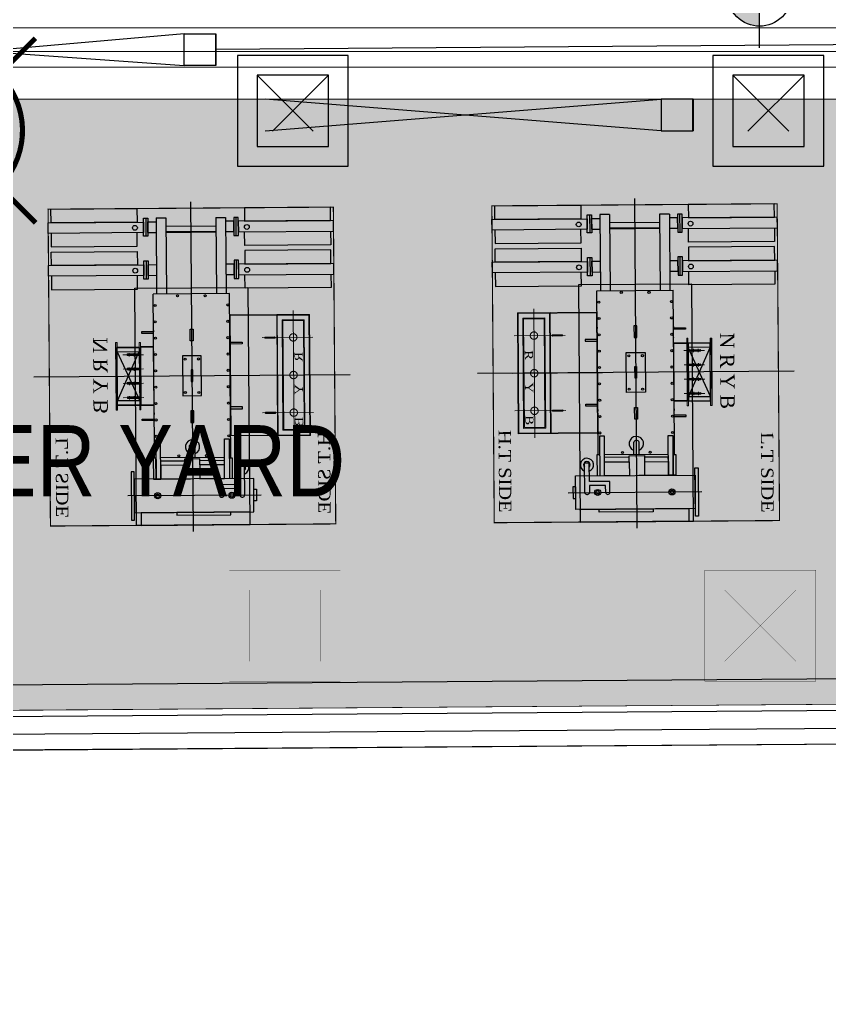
# Model space of a CAD drawing. Header units: millimetres. Extents: x 7964926 to 16080295, y -6277184 to -2986664.
# Drawn here: x 8037597 to 8042704, y -3153237 to -3146985 of the extents above; entities that cross this region are included whole.
import ezdxf
from ezdxf.enums import TextEntityAlignment as Align

# ---------------------------------------------------------------- set-up
doc = ezdxf.new("R2010")
doc.units = ezdxf.units.MM
doc.header["$LTSCALE"] = 2000
doc.header["$MEASUREMENT"] = 0
for name, pattern in [('( Hidden )', [0.375, 0.25, -0.125]), ('CENTER2', [1.125, 0.75, -0.125, 0.125, -0.125]), ('HIDDEN', [0.375, 0.25, -0.125])]:
    doc.linetypes.add(name, pattern=pattern)
for name, color, linetype in [('a-ele 0', 8, 'Continuous'), ('a-hatch', 8, 'Continuous'), ('EARTHPIT', 230, 'Continuous'), ('L-FL', 7, 'Continuous')]:
    doc.layers.add(name, color=color, linetype=linetype)
for name, color, linetype, lineweight in [('L-compound wall', 7, 'Continuous', 20), ('L-ELE 4', 27, 'Continuous', 9), ('L-kerb', 24, 'Continuous', 13), ('L-lights', 213, 'Continuous', 0), ('L-TEXT', 7, 'Continuous', 20), ('site equipment', 8, 'Continuous', 15)]:
    doc.layers.add(name, color=color, linetype=linetype, lineweight=lineweight)
doc.styles.add('Arial narrow', font='ARIALN.TTF')
doc.styles.add('Century Gothic', font='GOTHIC.TTF')
doc.styles.add('DUT', font='dutcheb.ttf')
doc.styles.get("Standard").update_dxf_attribs({"font": 'romans.shx', "width": 0.75})
doc.styles.add('TXT', font='dutcheb.ttf', dxfattribs={"width": 0.75, "height": 700})

# ---------------------------------------------------------------- blocks, each defined once
blk = doc.blocks.new('hv2')
at = {"layer": 'site equipment', "color": 252, "linetype": 'CENTER2', "ltscale": 1000}
for p, q in [((-774.8110310086095, -1527.249613139999), (-774.8110310086095, 50.95703860024254)), ((-393.584134542854, -279.9999999999879), (-1014.747295860672, -279.9999999999879)), ((57.84069811924798, -739.999999999988), (-1040.027420253032, -739.999999999988)), ((-393.5841345428538, -1199.999999999988), (-1014.747295860671, -1199.999999999988))]:
    blk.add_line(p, q, dxfattribs=at)
at = {"layer": 'site equipment', "color": 252, "linetype": 'HIDDEN', "ltscale": 1000}
for p, q in [((-433.3068889761393, -272.499999999988), (-547.6699407859755, -272.499999999988)), ((-433.3068889761393, -287.499999999988), (-547.6699407859755, -287.499999999988)), ((-433.3068889761391, -1192.499999999988), (-547.6699407859753, -1192.499999999988)), ((-433.3068889761391, -1207.499999999988), (-547.6699407859753, -1207.499999999988))]:
    blk.add_line(p, q, dxfattribs=at)
at = {"layer": 'site equipment', "color": 4}
for points in [[(-975.0000000000052, 1.19229e-11), (-5.1017e-12, 1.19229e-11), (-4.7748e-12, -1479.999999999988), (-975.0000000000048, -1479.999999999988)], [(-974.8110310086099, 1.19229e-11), (-574.8110310086098, 1.19229e-11), (-574.8110310086098, -1479.999999999988), (-974.8110310086096, -1479.999999999988)], [(-967.3110310086099, -7.499999999988077), (-582.3110310086098, -7.499999999988077), (-582.3110310086098, -1472.499999999988), (-967.3110310086096, -1472.499999999988)], [(-909.8110310086099, -64.99999999998808), (-639.8110310086098, -64.99999999998808), (-639.8110310086098, -1414.999999999988), (-909.8110310086096, -1414.999999999988)], [(-899.81103100861, -74.99999999998806), (-649.8110310086098, -74.99999999998806), (-649.8110310086098, -1404.999999999988), (-899.8110310086098, -1404.999999999988)]]:
    blk.add_lwpolyline(points, close=True, dxfattribs=at)
at = {"layer": 'site equipment', "color": 8, "linetype": 'HIDDEN', "ltscale": 2000}
blk.add_lwpolyline([(-967.5000000000052, -7.499999999988077), (-7.500000000005103, -7.499999999988077), (-7.500000000005103, -1472.499999999988), (-967.5000000000048, -1472.499999999988)], close=True, dxfattribs=at)
for centre in [(-774.8110310086099, -279.9999999999881), (-774.8110310086098, -739.999999999988), (-774.8110310086098, -1199.999999999988)]:
    blk.add_circle(centre, 45.3651914144866, dxfattribs=at)
at = {"layer": 'site equipment', "color": 252, "linetype": 'HIDDEN', "ltscale": 1000}
for centre, start, end in [((-547.6699407859755, -279.999999999988), 90, 270), ((-433.3068889761393, -279.999999999988), 270, 90), ((-547.6699407859753, -1199.999999999988), 90, 270), ((-433.3068889761391, -1199.999999999988), 270, 90)]:
    blk.add_arc(centre, 7.5, start, end, dxfattribs=at)
blk = doc.blocks.new('lv1')
at = {"layer": 'site equipment', "color": 8, "linetype": 'CENTER2', "ltscale": 1000}
for p, q in [((-674.9999999999937, 90.00000000003695), (-674.9999999999937, 340.000000000024)), ((-499.9999999999977, 90.00000000003698), (-499.9999999999977, 340.0000000000241)), ((-325.0000000000018, 90.00000000003705), (-325.0000000000018, 340.0000000000241)), ((-149.9999999999971, 90.00000000003706), (-149.9999999999971, 340.0000000000241)), ((-695.0000000000003, 225.0000000000464), (-654.9999999999965, 225.0000000000464)), ((-695.0000000000001, 165.0000000000193), (-654.9999999999962, 165.0000000000193)), ((-519.9999999999953, 225.0000000000464), (-480.0000000000003, 225.0000000000464)), ((-519.9999999999953, 165.0000000000194), (-480.0000000000003, 165.0000000000194)), ((-344.9999999999994, 225.0000000000465), (-304.9999999999957, 225.0000000000465)), ((-344.9999999999994, 165.0000000000194), (-304.9999999999956, 165.0000000000194)), ((-169.9999999999947, 225.0000000000465), (-129.9999999999995, 225.0000000000465)), ((-169.9999999999947, 165.0000000000195), (-129.9999999999995, 165.0000000000195))]:
    blk.add_line(p, q, dxfattribs=at)
at = {"layer": 'site equipment', "color": 252, "linetype": 'HIDDEN', "ltscale": 1000}
for p, q in [((-685.0000000000013, 232.5000000000412), (-664.9999999999952, 232.5000000000412)), ((-685.0000000000013, 217.5000000000173), (-664.9999999999952, 217.5000000000173)), ((-685.0000000000013, 172.500000000014), (-664.9999999999952, 172.500000000014)), ((-685.0000000000013, 157.5000000000245), (-664.9999999999952, 157.5000000000245)), ((-509.9999999999966, 232.5000000000412), (-489.9999999999991, 232.5000000000412)), ((-509.9999999999966, 217.5000000000174), (-489.999999999999, 217.5000000000174)), ((-509.9999999999966, 172.5000000000141), (-489.999999999999, 172.5000000000141)), ((-509.9999999999966, 157.5000000000246), (-489.999999999999, 157.5000000000246)), ((-335.0000000000006, 232.5000000000413), (-314.9999999999944, 232.5000000000413)), ((-335.0000000000006, 217.5000000000174), (-314.9999999999944, 217.5000000000174)), ((-335.0000000000006, 172.5000000000141), (-314.9999999999944, 172.5000000000141)), ((-335.0000000000006, 157.5000000000246), (-314.9999999999944, 157.5000000000246)), ((-159.9999999999959, 232.5000000000413), (-139.9999999999983, 232.5000000000413)), ((-159.9999999999959, 217.5000000000174), (-139.9999999999983, 217.5000000000174)), ((-159.9999999999959, 172.5000000000143), (-139.9999999999983, 172.5000000000143)), ((-159.9999999999959, 157.5000000000246), (-139.9999999999983, 157.5000000000246))]:
    blk.add_line(p, q, dxfattribs=at)
at = {"layer": 'site equipment', "color": 150}
for points in [[(-825.0000000000017, 305.0000000000367), (1.9291e-12, 305.0000000000367), (1.9362e-12, 290.0000000000473), (-825.0000000000017, 290.0000000000473)], [(-769.9999999999997, 290.0000000000471), (-55, 290.0000000000471), (-55, 20.00000000002839), (-769.9999999999997, 20.00000000002839)], [(-825.0000000000014, 20.00000000002819), (2.0286e-12, 20.00000000002819), (2.0286e-12, 5.000000000038794), (-825.0000000000014, 5.000000000038794)], [(-825.0000000000014, 5.000000000038568), (2.0322e-12, 5.000000000038568), (2.0322e-12, 3.08376e-11), (-825.0000000000014, 3.08376e-11)]]:
    blk.add_lwpolyline(points, close=True, dxfattribs=at)
at = {"layer": 'site equipment', "color": 252, "linetype": 'HIDDEN', "ltscale": 1000}
for points in [[(-765.0000000000003, 290.0000000000471), (-59.99999999999942, 290.0000000000471), (-59.99999999999942, 20.00000000002839), (-765.0000000000003, 20.00000000002839)], [(-685.0000000000013, 290.0000000000471), (-685.0000000000013, 140.0000000000138), (-664.9999999999952, 140.0000000000138), (-664.9999999999952, 290.0000000000472)], [(-509.9999999999966, 290.0000000000472), (-509.9999999999966, 140.0000000000138), (-489.999999999999, 140.0000000000138), (-489.999999999999, 290.0000000000472)], [(-335.0000000000006, 290.0000000000472), (-335.0000000000006, 140.0000000000139), (-314.9999999999944, 140.0000000000139), (-314.9999999999944, 290.0000000000472)], [(-159.9999999999959, 290.0000000000473), (-159.9999999999959, 140.0000000000139), (-139.9999999999983, 140.0000000000139), (-139.9999999999983, 290.0000000000473)]]:
    blk.add_lwpolyline(points, close=True, dxfattribs=at)
blk = doc.blocks.new('E222')
at = {"layer": 'a-ele 0'}
for p, q in [((7965.740086928941, 4299.777950155549), (5465.740086928941, 4099.777950155549)), ((5465.740086928941, 4299.777950155549), (7965.740086928941, 4099.777950155549)), ((7965.740086928941, 4099.777950155549), (7965.740086928941, 4299.777950155549)), ((8165.74008692894, 4099.777950155549), (8165.74008692894, 4299.777950155549)), ((7117.931773696097, 3199.777952068485), (7660.710567860864, 3199.778000779916)), ((7117.931782646104, 3114.506947477349), (7117.931773696097, 3199.777952068485)), ((7660.710567860864, 3199.778000779916), (7660.71057680808, 3114.506996186916)), ((7999.682756455616, 3240.11646780232), (7999.682974775323, 1159.439777280204)), ((8881.434175841508, 3199.778120626695), (8338.654947688803, 3199.778071916197)), ((8338.654947688803, 3199.778071916197), (8338.654956636017, 3114.507067323663)), ((8881.43418479059, 3114.507116033696), (8881.434175841508, 3199.778120626695)), ((9917.931764758192, 3114.507116032764), (9917.931773707272, 3199.778120626695)), ((9917.931773707272, 3199.778120626695), (10460.71100185998, 3199.778071916197)), ((10460.71100185998, 3199.778071916197), (10460.71099291462, 3114.507067324594)), ((10799.68319309503, 3240.11646780232), (10799.68297477346, 1159.439777280204)), ((11138.65538168791, 3199.778000781778), (11138.6553727407, 3114.506996187847)), ((11681.43417585082, 3199.777952069417), (11138.65538168791, 3199.778000781778)), ((11681.43416690267, 3114.506947476417), (11681.43417585082, 3199.777952069417)), ((7700.370248381979, 3139.334725502413), (7728.37708129268, 3139.33472844027)), ((7700.370260436088, 3024.448917030357), (7700.370248381979, 3139.334725502413)), ((7716.039700821042, 3139.334727146197), (7716.03971287515, 3024.448918674607)), ((7728.37708129268, 3139.33472844027), (7728.377093347721, 3024.448919969146)), ((7780.259837517515, 3139.334733885247), (7841.924867196009, 3139.334740355611)), ((7780.259837517515, 3139.334733885247), (7780.259887953289, 2658.640148198232)), ((7841.924867196009, 3139.334740355611), (7841.924917632714, 2658.640154669062)), ((8157.440661036408, 3139.334773462266), (8219.105690713972, 3139.334779932629)), ((8157.440661036408, 3139.334773462266), (8157.440711475908, 2658.640187774785)), ((8219.105690713972, 3139.334779932629), (8219.105741155334, 2658.640194245148)), ((8270.988446938805, 3139.33478537621), (8270.988458992913, 3024.448976904154)), ((8298.995279851371, 3139.334788314998), (8270.988446938805, 3139.33478537621)), ((8283.325827410446, 3139.334786670748), (8283.325839465484, 3024.448978198692)), ((8298.995291904546, 3024.448979842942), (8298.995279851371, 3139.334788314998)), ((10500.37065764423, 3024.448979842011), (10500.37066969927, 3139.334788314998)), ((10500.37066969927, 3139.334788314998), (10528.37750261184, 3139.334785375279)), ((10516.0401221402, 3139.334786669817), (10516.04011008516, 3024.448978199624)), ((10528.37750261184, 3139.334785375279), (10528.37749055773, 3024.448976904154)), ((10580.26025883294, 3139.334779932164), (10580.26020839345, 2658.640194244217)), ((10641.92528851237, 3139.334773462266), (10580.26025883294, 3139.334779932164)), ((10641.92528851237, 3139.334773462266), (10641.92523807287, 2658.640187774785)), ((10957.44108235463, 3139.334740355611), (10957.4410319142, 2658.64015466813)), ((11019.10611203126, 3139.334733885247), (10957.44108235463, 3139.334740355611)), ((11019.10611203126, 3139.334733885247), (11019.10606159549, 2658.640148199163)), ((11070.98886825423, 3139.334728441201), (11070.98885620106, 3024.448919969146)), ((11098.99570116866, 3139.334725502413), (11070.98886825423, 3139.334728441201)), ((11083.32624872774, 3139.334727146197), (11083.32623667363, 3024.448918674607)), ((11098.99568911455, 3024.448917029426), (11098.99570116866, 3139.334725502413)), ((7099.68298371695, 3114.506945562084), (7700.370250986888, 3114.507000348997)), ((7099.682990746573, 3047.508304467891), (7099.68298371695, 3114.506945562084)), ((7660.71057680808, 3114.506996186916), (7117.931782646104, 3114.506947477349)), ((7700.370250986888, 3114.507000348997), (7700.370258016513, 3047.508359254338)), ((7728.377083776519, 3115.683814976364), (7780.259839997627, 3115.683820419945)), ((7728.377090866678, 3048.099833433516), (7728.377083776519, 3115.683814976364)), ((7841.924872639589, 3087.435325778555), (8157.440666482782, 3087.435358883348)), ((8270.988449419849, 3115.683871911373), (8219.105693195947, 3115.683866467793)), ((8270.98845651187, 3048.099890370853), (8270.988449419849, 3115.683871911373)), ((8899.682983716018, 3114.507117950358), (8298.99528245721, 3114.507063161582)), ((8298.99528245721, 3114.507063161582), (8298.995289486833, 3047.508422067389)), ((8338.654956636017, 3114.507067323663), (8881.43418479059, 3114.507116033696)), ((8899.682990746573, 3047.508476856165), (8899.682983716018, 3114.507117950358)), ((9899.682958800347, 3047.508476856165), (9899.6829658309, 3114.507117949426)), ((9899.6829658309, 3114.507117949426), (10500.37066709157, 3114.507063161582)), ((10460.71099291462, 3114.507067324594), (9917.931764758192, 3114.507116032764)), ((10500.37066709157, 3114.507063161582), (10500.37066006195, 3047.50842206832)), ((10528.37749303877, 3048.099890370853), (10528.37750013079, 3115.683871911373)), ((10528.37750013079, 3115.683871911373), (10580.26025635283, 3115.683866467793)), ((10957.44107690919, 3087.435325779487), (10641.92528306413, 3087.435358884279)), ((11070.98886577412, 3115.683814975434), (11019.10610954929, 3115.683820419945)), ((11070.9888586821, 3048.099833433516), (11070.98886577412, 3115.683814975434)), ((11098.99569856189, 3114.507000348997), (11098.99569153227, 3047.508359254338)), ((11699.68296583183, 3114.506945562084), (11098.99569856189, 3114.507000348997)), ((11138.6553727407, 3114.506996187847), (11681.43416690267, 3114.506947476417)), ((11699.68295880034, 3047.508304466959), (11699.68296583183, 3114.506945562084)), ((7700.370258016513, 3047.508359254338), (7099.682990746573, 3047.508304467891)), ((7117.931789675727, 3047.508306383621), (7117.931798621079, 2962.237301788759)), ((7660.710592783988, 2962.237350500189), (7660.710583838635, 3047.508355095051)), ((7728.377093347721, 3024.448919969146), (7700.370260436088, 3024.448917030357)), ((7728.377090866678, 3048.099833433516), (7780.259847088718, 3048.099838878028)), ((7841.924876135774, 3054.135653284379), (8157.440669978038, 3054.135686389171)), ((7841.92487676721, 3048.099845348392), (8157.440670609474, 3048.09987845365)), ((8270.98845651187, 3048.099890370853), (8219.105700289829, 3048.099884927273)), ((8270.988458992913, 3024.448976904154), (8298.995291904546, 3024.448979842942)), ((8298.995289486833, 3047.508422067389), (8899.682990746573, 3047.508476856165)), ((8338.654972611928, 2962.23742163647), (8338.654963665644, 3047.50842622947)), ((8881.43419181928, 3047.508474942763), (8881.434200768359, 2962.237470346969)), ((10500.37066006195, 3047.50842206832), (9899.682958800347, 3047.508476856165)), ((9917.931757727638, 3047.508474941831), (9917.931748780424, 2962.2374703479)), ((10460.71097693685, 2962.237421635538), (10460.71098588314, 3047.508426230401)), ((10528.37749055773, 3024.448976904154), (10500.37065764423, 3024.448979842011)), ((10528.37749303877, 3048.099890370853), (10580.26024925895, 3048.099884927273)), ((10957.44107341487, 3054.135653284379), (10641.9252795726, 3054.135686389171)), ((10957.44107277971, 3048.099845348392), (10641.92527893744, 3048.09987845365)), ((11070.9888586821, 3048.099833433516), (11019.1061024582, 3048.099838877097)), ((11070.98885620106, 3024.448919969146), (11098.99568911455, 3024.448917029426)), ((11098.99569153227, 3047.508359254338), (11699.68295880034, 3047.508304466959)), ((11138.65535676293, 2962.237350499258), (11138.65536571201, 3047.508355095051)), ((11681.43415987305, 3047.508306383621), (11681.43415092584, 2962.237301788759)), ((7117.931798621079, 2962.237301788759), (7660.710592783988, 2962.237350500189)), ((8881.434200768359, 2962.237470346969), (8338.654972611928, 2962.23742163647)), ((9917.931748780424, 2962.2374703479), (10460.71097693685, 2962.237421635538)), ((11681.43415092584, 2962.237301788759), (11138.65535676293, 2962.237350499258)), ((7117.931802095846, 2929.127634815872), (7660.71059625782, 2929.127683526836)), ((7117.931811043992, 2843.856630223338), (7117.931802095846, 2929.127634815872)), ((7660.71059625782, 2929.127683526836), (7660.710605206899, 2843.856678934768)), ((8881.434204241259, 2929.127803375013), (8338.65497608576, 2929.127754662186)), ((8338.65497608576, 2929.127754662186), (8338.654985034838, 2843.856750070583)), ((8881.434213187546, 2843.856798781548), (8881.434204241259, 2929.127803375013)), ((9917.931736359373, 2843.856798781548), (9917.931745306589, 2929.127803374082)), ((9917.931745306589, 2929.127803374082), (10460.71097346302, 2929.127754663117)), ((10460.71097346302, 2929.127754663117), (10460.7109645158, 2843.856750070583)), ((11138.65535329096, 2929.127683526836), (11138.65534434188, 2843.856678933837)), ((11681.43414745107, 2929.127634815872), (11138.65535329096, 2929.127683526836)), ((11681.43413850479, 2843.856630222406), (11681.43414745107, 2929.127634815872)), ((7099.683012117631, 2843.856628309004), (7700.370279385708, 2843.856683096383)), ((7099.683019145392, 2776.85798721388), (7099.683012117631, 2843.856628309004)), ((7660.710605206899, 2843.856678934768), (7117.931811043992, 2843.856630223338)), ((7700.370288834907, 2753.798599777278), (7700.3702767808, 2868.684408249334)), ((7700.3702767808, 2868.684408249334), (7728.377109692432, 2868.684411187656)), ((7700.370279385708, 2843.856683096383), (7700.370286415331, 2776.858042001259)), ((7716.03972921986, 2868.684409893118), (7716.039741276762, 2753.798601420131)), ((7728.377109692432, 2868.684411187656), (7728.377121747472, 2753.798602715135)), ((7728.377119266427, 2777.449516181369), (7728.377112173475, 2845.033497723285)), ((7728.377112173475, 2845.033497723285), (7780.259868396446, 2845.0335031664)), ((8270.988477816805, 2845.033554658294), (8219.105721596628, 2845.033549214713)), ((8298.995308250189, 2868.684471062385), (8270.988475337625, 2868.684468123131)), ((8270.988475337625, 2868.684468123131), (8270.98848738987, 2753.798659650609)), ((8270.988484910691, 2777.449573116377), (8270.988477816805, 2845.033554658294)), ((8283.325855807401, 2868.684469417669), (8283.32586786244, 2753.798660945147)), ((8298.995320303367, 2753.798662589863), (8298.995308250189, 2868.684471062385)), ((8899.6830121167, 2843.856800696347), (8298.995310855096, 2843.856745908503)), ((8298.995310855096, 2843.856745908503), (8298.99531788379, 2776.858104812913)), ((8338.654985034838, 2843.856750070583), (8881.434213187546, 2843.856798781548)), ((8899.683019147253, 2776.858159603086), (8899.6830121167, 2843.856800696347)), ((9899.68293040339, 2776.858159602154), (9899.682937433945, 2843.856800696347)), ((9899.682937433945, 2843.856800696347), (10500.37063869554, 2843.856745908503)), ((10460.7109645158, 2843.856750070583), (9917.931736359373, 2843.856798781548)), ((10500.37062924355, 2753.798662589863), (10500.37064130045, 2868.684471061919)), ((10500.37063869554, 2843.856745908503), (10500.37063166313, 2776.858104813844)), ((10500.37064130045, 2868.684471061919), (10528.37747421115, 2868.684468123131)), ((10516.04009373952, 2868.684469416738), (10516.04008168634, 2753.798660945147)), ((10528.37747421115, 2868.684468123131), (10528.37746215891, 2753.798659651075)), ((10528.37746463995, 2777.449573117309), (10528.37747173197, 2845.033554658294)), ((10528.37747173197, 2845.033554658294), (10580.26022795215, 2845.033549214713)), ((11070.9888373753, 2845.033497723285), (11019.10608115047, 2845.033503168263)), ((11070.98883985635, 2868.684411187656), (11070.98882780224, 2753.798602716066)), ((11070.98883028235, 2777.4495161823), (11070.9888373753, 2845.033497723285)), ((11098.99567276984, 2868.684408249334), (11070.98883985635, 2868.684411187656)), ((11083.32622032892, 2868.684409893118), (11083.32620827388, 2753.798601420131)), ((11098.99566071387, 2753.798599777278), (11098.99567276984, 2868.684408249334)), ((11098.99567016493, 2843.856683096383), (11098.99566313438, 2776.858042001259)), ((11699.68293743115, 2843.856628309004), (11098.99567016493, 2843.856683096383)), ((11138.65534434188, 2843.856678933837), (11681.43413850479, 2843.856630222406)), ((11699.68293040339, 2776.85798721388), (11699.68293743115, 2843.856628309004)), ((7700.370286415331, 2776.858042001259), (7099.683019145392, 2776.85798721388)), ((7117.931818072683, 2776.857989131008), (7117.931827021763, 2691.586984535679)), ((7660.710621182807, 2691.58703324711), (7660.710612237453, 2776.858037841972)), ((7728.377121747472, 2753.798602715135), (7700.370288834907, 2753.798599777278)), ((7728.377119266427, 2777.449516181369), (7780.259875487535, 2777.449521624949)), ((8270.988484910691, 2777.449573116377), (8219.105728686789, 2777.449567673728)), ((8270.98848738987, 2753.798659650609), (8298.995320303367, 2753.798662589863)), ((8298.99531788379, 2776.858104812913), (8899.683019147253, 2776.858159603086)), ((8338.655001012608, 2691.587104382459), (8338.654992062598, 2776.858108977322)), ((8881.434220219964, 2776.858157688752), (8881.434229167178, 2691.587153092958)), ((10500.37063166313, 2776.858104813844), (9899.68293040339, 2776.858159602154)), ((9917.931729330683, 2776.858157688752), (9917.9317203816, 2691.58715309389)), ((10460.71094853803, 2691.587104382459), (10460.71095748618, 2776.858108977322)), ((10528.37746215891, 2753.798659651075), (10500.37062924355, 2753.798662589863)), ((10528.37746463995, 2777.449573117309), (10580.26022086013, 2777.449567673728)), ((11070.98883028235, 2777.4495161823), (11019.10607405938, 2777.449521624949)), ((11070.98882780224, 2753.798602716066), (11098.99566071387, 2753.798599777278)), ((11098.99566313438, 2776.858042001259), (11699.68293040339, 2776.85798721388)), ((11138.65532836411, 2691.58703324711), (11138.65533731319, 2776.858037842438)), ((11681.43413147423, 2776.857989131008), (11681.43412252888, 2691.586984535679)), ((7117.931827021763, 2691.586984535679), (7660.710621182807, 2691.58703324711)), ((8881.434229167178, 2691.587153092958), (8338.655001012608, 2691.587104382459)), ((9917.9317203816, 2691.58715309389), (10460.71094853803, 2691.587104382459)), ((11681.43412252888, 2691.586984535679), (11138.65532836411, 2691.58703324711)), ((8240.473497239873, 2658.640196487308), (7758.892131869681, 2658.640145958401)), ((7758.892232345417, 1701.066858317703), (7758.892131869681, 2658.640145958401)), ((8240.473605953157, 1622.547282084823), (8240.473497239873, 2658.640196487308)), ((10558.89234359376, 1622.547282086685), (10558.89245231077, 2658.640196487308)), ((10558.89245231077, 2658.640196487308), (11040.4738176791, 2658.640145958401)), ((11040.47371720243, 1701.066858317703), (11040.4738176791, 2658.640145958401)), ((7758.892156764865, 2421.366957226768), (7683.026719702409, 2421.366949266289)), ((7683.026719702409, 2421.366949266289), (7683.026720583439, 2412.965597799979)), ((7683.026720583439, 2412.965597799979), (7758.892157647759, 2412.965605762322)), ((7758.892155866139, 2429.944865459577), (7758.892156831921, 2420.724514642265)), ((7990.610434892586, 2362.039416000247), (7990.610427118838, 2436.109947605059)), ((7990.610427118838, 2436.109947605059), (8008.755248685367, 2436.109949507751)), ((8008.755248685367, 2436.109949507751), (8008.755256457253, 2362.039417904802)), ((8240.473521236328, 2429.944915990346), (8240.473522202112, 2420.724565173499)), ((10558.89242831431, 2429.944915990346), (10558.8924273448, 2420.724565174431)), ((10790.61070086155, 2436.109949509614), (10790.61069309152, 2362.03941790387)), ((10808.75552242808, 2436.109947605059), (10790.61070086155, 2436.109949509614)), ((10808.75551465619, 2362.039416000247), (10808.75552242808, 2436.109947605059)), ((11040.4737936845, 2429.944865459577), (11040.47379271499, 2420.724514642265)), ((11040.47379278205, 2421.366957226768), (11116.33922984637, 2421.36694926722)), ((11116.33922896348, 2412.965597799979), (11040.47379190288, 2412.965605761391)), ((11116.33922984637, 2421.36694926722), (11116.33922896348, 2412.965597799979)), ((7758.892163063399, 2361.350991347339), (7758.892162182369, 2369.752342812717)), ((8008.755256457253, 2362.039417904802), (7990.610434892586, 2362.039416000247)), ((8240.473529442213, 2351.715660657268), (8316.905407614076, 2351.715668678284)), ((8316.905408804305, 2340.353199780919), (8240.4735306371, 2340.353191760835)), ((8316.905407614076, 2351.715668678284), (8316.905408804305, 2340.353199780919)), ((10482.46054193657, 2351.715668677353), (10482.46054074447, 2340.35319978185)), ((10558.89242010656, 2351.715660657268), (10482.46054193657, 2351.715668677353)), ((10482.46054074447, 2340.35319978185), (10558.89241891168, 2340.353191760835)), ((10790.61069309152, 2362.03941790387), (10808.75551465619, 2362.039416000247)), ((11040.47378648724, 2361.350991347339), (11040.47378736827, 2369.752342811786)), ((7529.207135720179, 2296.586830321234), (7668.566627129912, 1986.899157350883)), ((7529.207168213092, 1986.899142728187), (7668.566594634207, 2296.586844944395)), ((8059.256546352991, 2267.280713625252), (7940.109164886177, 2267.280701124109)), ((7940.109164886177, 2267.280701124109), (7940.109191257508, 2015.930892204866)), ((8059.256572726182, 2015.93090470694), (8059.256546352991, 2267.280713625252)), ((10740.10937682446, 2015.93090470694), (10740.10940319765, 2267.280713625252)), ((10740.10940319765, 2267.280713625252), (10859.25678466447, 2267.280701124109)), ((10859.25678466447, 2267.280701124109), (10859.25675828941, 2015.930892204866)), ((11270.15881383046, 2296.586830321234), (11130.79932242073, 1986.899157350883)), ((11270.15878133569, 1986.899142728187), (11130.79935491271, 2296.586844944395)), ((7000.857510800472, 2141.515482701361), (8998.50822680909, 2141.69609090453)), ((8004.807882071474, 2178.382522733882), (7994.557847821154, 2178.382521658205)), ((7994.557847821154, 2178.382521658205), (7994.557855539024, 2104.829083096236)), ((8004.807889789343, 2104.829084170982), (8004.807882071474, 2178.382522733882)), ((11798.50843875017, 2141.515482701361), (9800.857722737828, 2141.69609090453)), ((10794.5580597613, 2104.829084170051), (10794.55806747731, 2178.382522732951)), ((10794.55806747731, 2178.382522732951), (10804.80810172576, 2178.382521658205)), ((10804.80810172576, 2178.382521658205), (10804.80809400789, 2104.829083096236)), ((7994.557855539024, 2104.829083096236), (8004.807889789343, 2104.829084170982)), ((10804.80809400789, 2104.829083096236), (10794.5580597613, 2104.829084170051)), ((7940.109191257508, 2015.930892204866), (8059.256572726182, 2015.93090470694)), ((10859.25675828941, 2015.930892204866), (10740.10937682446, 2015.93090470694)), ((8316.905450514518, 1942.858472619671), (8240.473572343586, 1942.858464599121)), ((8316.905451704748, 1931.496003722772), (8316.905450514518, 1942.858472619671)), ((10482.46049784403, 1931.496003723703), (10482.46049903612, 1942.858472619671)), ((10482.46049903612, 1942.858472619671), (10558.89237720333, 1942.858464600053)), ((7758.892210381105, 1910.38307447359), (7758.89221157506, 1899.02060557669)), ((7990.610481152311, 1921.172187925782), (7990.610488922335, 1847.101656320505)), ((8008.755302718841, 1921.172189830802), (7990.610481152311, 1921.172187925782)), ((8008.755310488865, 1847.101658225991), (8008.755302718841, 1921.172189830802)), ((8240.47357353568, 1931.495995703153), (8316.905451704748, 1931.496003722772)), ((8240.473575751297, 1910.383125004824), (8240.473576943392, 1899.020656107459)), ((10558.8923760131, 1931.495995703153), (10482.46049784403, 1931.496003723703)), ((10558.89237379748, 1910.383125004824), (10558.89237260539, 1899.020656107459)), ((10790.61063905991, 1847.101658225991), (10790.61064682994, 1921.172189829871)), ((10790.61064682994, 1921.172189829871), (10808.75546839647, 1921.172187925782)), ((10808.75546839647, 1921.172187925782), (10808.75546062644, 1847.101656321436)), ((11040.47373916581, 1910.383074474521), (11040.47373797558, 1899.02060557669)), ((7683.02677753009, 1870.245941577945), (7758.892214592546, 1870.245949537959)), ((7683.02677841112, 1861.844590112101), (7683.02677753009, 1870.245941577945)), ((7758.892215473576, 1861.844598072115), (7683.02677841112, 1861.844590112101)), ((7990.610488922335, 1847.101656320505), (8008.755310488865, 1847.101658225991)), ((10808.75546062644, 1847.101656321436), (10790.61063905991, 1847.101658225991)), ((11116.33917201869, 1870.245941577945), (11040.47373495623, 1870.245949537028)), ((11040.4737340752, 1861.844598071184), (11116.33917113766, 1861.844590112101)), ((11116.33917113766, 1861.844590112101), (11116.33917201869, 1870.245941577945)), ((7759.52262791153, 1622.547231621109), (7759.522619673983, 1701.046923900023)), ((7798.437132959255, 1741.09909016313), (7768.299200640992, 1741.099086999427)), ((7768.299200640992, 1741.099086999427), (7768.299226901494, 1490.828608323354)), ((7798.437159220688, 1490.828611484729), (7798.437132959255, 1741.09909016313)), ((7981.770124778151, 1624.571432727389), (7981.770116678439, 1701.737188196741)), ((8015.607824629174, 1624.57143627759), (8015.607816529459, 1701.737191746942)), ((8200.928688697517, 1741.099132395349), (8231.066621017642, 1741.099135557189)), ((8200.928714958021, 1490.828653716016), (8200.928688697517, 1741.099132395349)), ((8231.066621017642, 1741.099135557189), (8231.066647276282, 1490.828656879719)), ((10568.299328533, 1741.099135558121), (10568.29930227063, 1490.828656878788)), ((10598.4372608494, 1741.09913239628), (10568.299328533, 1741.099135558121)), ((10598.4372345889, 1490.828653717879), (10598.4372608494, 1741.09913239628)), ((10783.75812491961, 1624.57143627759), (10783.75813301932, 1701.737191746942)), ((10817.59582477063, 1624.571432727389), (10817.59583287034, 1701.737188196741)), ((11000.92879032809, 1490.82861148566), (11000.92881658766, 1741.099090162665)), ((11000.92881658766, 1741.099090162665), (11031.06674890779, 1741.099086999427)), ((11031.06674890779, 1741.099086999427), (11031.06672264728, 1490.828608322423)), ((11039.84332163725, 1622.54723162204), (11039.84332987293, 1701.046923900023)), ((7768.299213080666, 1622.547232542187), (7751.077534729614, 1622.547230735421)), ((7751.077534729614, 1622.547230735421), (7751.077548550442, 1490.828606515191)), ((7768.299226901494, 1490.828608323354), (7768.299213080666, 1622.547232542187)), ((8200.928700926715, 1624.571455722675), (7798.437145185658, 1624.571413490455)), ((7798.437147206627, 1605.330854581203), (7948.511444333009, 1605.330870326608)), ((7798.43715019617, 1576.821338498499), (7798.437147206627, 1605.330854581203)), ((7948.511447322555, 1576.821354246698), (7798.43715019617, 1576.821338498499)), ((7948.511447322555, 1576.821354246698), (7798.43715019617, 1576.821338498499)), ((7798.43715019617, 1576.821338498499), (7798.437159220688, 1490.828611484729)), ((8044.819508620539, 1616.091967260465), (7948.511443202384, 1616.091957155615)), ((7948.511443202384, 1616.091957155615), (7948.511456346139, 1490.828627231531)), ((8044.819509589114, 1606.859705048613), (8044.819508620539, 1616.091967260465)), ((8044.819509589114, 1606.859705048613), (8200.92870278377, 1606.859721429646)), ((8044.819512578659, 1578.3501889701), (8044.819509589114, 1606.859705048613)), ((8200.92870577611, 1578.350205349736), (8044.819512578659, 1578.3501889701)), ((8200.92870577611, 1578.350205349736), (8044.819512578659, 1578.3501889701)), ((8044.819512578659, 1578.3501889701), (8044.819521763363, 1490.828637337312)), ((8231.066633454524, 1622.547281099017), (8248.288311805578, 1622.547282905783)), ((8248.288311805578, 1622.547282905783), (8248.288325626403, 1490.828658686485)), ((8297.480240278877, 1571.92196438415), (8327.694858176634, 1571.921967554837)), ((8297.480252549052, 1454.981361763086), (8297.480240278877, 1571.92196438415)), ((8327.69487768598, 1385.996684863232), (8327.694858176634, 1571.921967554837)), ((10471.6710718628, 1385.996684863232), (10471.67109137215, 1571.921967553906)), ((10501.88570927176, 1571.92196438415), (10471.67109137215, 1571.921967553906)), ((10501.88569700159, 1454.981361763086), (10501.88570927176, 1571.92196438415)), ((10551.0776377432, 1622.547282905783), (10551.07762392051, 1490.828658687416)), ((10568.29931609239, 1622.547281099017), (10551.0776377432, 1622.547282905783)), ((10598.43724377267, 1578.350205349736), (10754.54643696826, 1578.3501889701)), ((10598.43724377267, 1578.350205349736), (10754.54643696826, 1578.3501889701)), ((10598.43724862393, 1624.571455722675), (11000.92880436312, 1624.571413490455)), ((10754.54643995967, 1606.859705049544), (10598.43724676501, 1606.859721430577)), ((10754.54643696826, 1578.3501889701), (10754.54642778728, 1490.828637338243)), ((10754.54643995967, 1606.859705049544), (10754.54644092824, 1616.091967260465)), ((10754.54644092824, 1616.091967260465), (10850.85450634453, 1616.091957155615)), ((10754.54643696826, 1578.3501889701), (10754.54643995967, 1606.859705049544)), ((10850.85450634453, 1616.091957155615), (10850.85449320078, 1490.828627230599)), ((10850.85450222622, 1576.821354246698), (11000.92879935074, 1576.82133849943)), ((10850.85450222622, 1576.821354246698), (11000.92879935074, 1576.82133849943)), ((11000.92880234215, 1605.330854580272), (10850.85450521763, 1605.330870326608)), ((11000.92879935074, 1576.82133849943), (11000.92879032809, 1490.82861148566)), ((11000.92879935074, 1576.82133849943), (11000.92880234215, 1605.330854580272)), ((11031.06672264728, 1490.828608322423), (11031.06673646811, 1622.547232542187)), ((11031.06673646811, 1622.547232542187), (11048.28841481916, 1622.54723073449)), ((11048.28841481916, 1622.54723073449), (11048.28840099647, 1490.828606515191)), ((7611.263402701355, 1537.262441171799), (7611.263224861585, 1232.211061401293)), ((7630.625648644752, 1537.262443203479), (7611.263402701355, 1537.262441171799)), ((7630.625470802188, 1232.211063432973), (7630.625648644752, 1537.262443203479)), ((11168.74047874659, 1232.211063432973), (11168.74030090589, 1537.262443202547)), ((11168.74030090589, 1537.262443202547), (11188.10254684742, 1537.262441170867)), ((11188.10254684742, 1537.262441170867), (11188.10272468719, 1232.211061401293)), ((8384.073644687422, 1490.82867293572), (7630.466958298349, 1490.82859386038)), ((7630.466958298349, 1490.82859386038), (7630.466980507596, 1279.168905416503)), ((7751.077548550442, 1490.828606515191), (7768.299226901494, 1490.828608323354)), ((7768.299226901494, 1490.828608323354), (7798.437159220688, 1490.828611484729)), ((7798.437159220688, 1490.828611484729), (7985.090534658171, 1490.828631069511)), ((8044.819521763363, 1490.828637337312), (8200.928714957088, 1490.828653717413)), ((8168.451696713455, 1454.981348225381), (8297.480252549052, 1454.981361763086)), ((8168.45170399267, 1385.6073031025), (8168.451696713455, 1454.981348225381)), ((8384.073666893877, 1279.168984490912), (8384.073644687422, 1490.82867293572)), ((10415.2922826549, 1279.168984490912), (10415.29230486322, 1490.828672934789)), ((10415.29230486322, 1490.828672934789), (11168.89899125043, 1490.82859386038)), ((10630.91425283532, 1454.981348225381), (10501.88569700159, 1454.981361763086)), ((10754.54642778728, 1490.828637338243), (10598.43723458983, 1490.82865371881)), ((10630.91424555797, 1385.6073031025), (10630.91425283532, 1454.981348225381)), ((11000.92879032809, 1490.82861148566), (10814.27541489247, 1490.828631069511)), ((11031.06672264728, 1490.828608322423), (11000.92879032809, 1490.82861148566)), ((11048.28840099647, 1490.828606515191), (11031.06672264728, 1490.828608322423)), ((11168.89899125043, 1490.82859386038), (11168.89896904304, 1279.168905416503)), ((8431.362889881246, 1385.607330689672), (7589.472667995841, 1385.84698809497)), ((8195.150119449012, 1429.365781136788), (8297.480255234987, 1429.365791874006)), ((8195.150124040432, 1385.587205445394), (8195.150119449012, 1429.365781136788)), ((8297.480255234987, 1429.365791874006), (8297.480260334909, 1380.765120348893)), ((8384.07365962118, 1348.478709518909), (8384.073651868852, 1422.366013107356)), ((8384.073651868852, 1422.366013107356), (8401.698653786445, 1422.366014956962)), ((8401.698653786445, 1422.366014956962), (8401.698661540635, 1348.47871136805)), ((10368.00305966939, 1385.607330688741), (11209.89328155294, 1385.846988094039)), ((10397.66729576047, 1422.366014956962), (10397.66728801001, 1348.47871136805)), ((10415.29229767807, 1422.366013107356), (10397.66729576047, 1422.366014956962)), ((10415.2922899276, 1348.478709518909), (10415.29229767807, 1422.366013107356)), ((10604.21583009977, 1429.365781136788), (10501.88569431193, 1429.365791874938)), ((10501.88569431193, 1429.365791874938), (10501.88568921387, 1380.765120349824)), ((10604.21582550648, 1385.587205444462), (10604.21583009977, 1429.365781136788)), ((8401.698661540635, 1348.47871136805), (8384.07365962118, 1348.478709518909)), ((10397.66728801001, 1348.47871136805), (10415.2922899276, 1348.478709518909)), ((7630.466980507596, 1279.168905416503), (8384.073666893877, 1279.168984490912)), ((7671.744526093826, 1279.168909747619), (7671.744324575178, 1199.778001938015)), ((8360.695520934649, 1279.168982037343), (7671.744526093826, 1279.168909747619)), ((8237.34634948615, 1279.168969095219), (7897.484273034148, 1279.168933434412)), ((7897.484273034148, 1279.168933434412), (7897.484274865128, 1261.738143748138)), ((7897.484274865128, 1261.738143748138), (8237.346351314336, 1261.738179409876)), ((8237.346351314336, 1261.738179409876), (8237.34634948615, 1279.168969095219)), ((11168.89896904304, 1279.168905416503), (10415.2922826549, 1279.168984490912)), ((10438.67042861413, 1279.168982038274), (11127.62142345495, 1279.168909747619)), ((10562.01959823444, 1261.738179409876), (10562.01960006263, 1279.168969095219)), ((10562.01960006263, 1279.168969095219), (10901.88167651277, 1279.168933434412)), ((10901.88167468365, 1261.738143747207), (10562.01959823444, 1261.738179409876)), ((10901.88167651277, 1279.168933434412), (10901.88167468365, 1261.738143747207)), ((11127.62142345495, 1279.168909747619), (11127.62162497546, 1199.778001938015)), ((7611.263224861585, 1232.211061401293), (7630.625470802188, 1232.211063432973)), ((7671.744324575178, 1199.778001938015), (8360.695319416, 1199.77807422867)), ((11127.62162497546, 1199.778001938015), (10438.67063013464, 1199.778074227739)), ((11188.10272468719, 1232.211061401293), (11168.74047874659, 1232.211063432973)), ((0, 200), (24399.68297478184, 200)), ((1.8626451e-09, 0), (24399.68297478184, 1.8626451e-09))]:
    blk.add_line(p, q, dxfattribs=at)
for points in [[(8165.74008692894, 4099.777950155549), (7965.740086928941, 4099.777950155549), (7965.740086928941, 4299.777950155549), (8165.74008692894, 4299.777950155549)], [(7642.758979592473, 1199.77799889585), (7642.759032401257, 2696.462870399468), (8356.606162625367, 2696.462945302017), (8356.606109820306, 1199.778073798865)], [(11156.60696995444, 1199.777998896781), (11156.60691714938, 2696.462870398537), (10442.75978692341, 2696.462945301086), (10442.75983972847, 1199.778073797934)], [(7529.207132893614, 2323.547269349452), (7668.566591810434, 2323.547283971217), (7668.566629991867, 1959.66425235942), (7529.207171074117, 1959.66423773719)], [(7676.308783697896, 2326.128015511204), (7676.308822419493, 1957.083522456698), (7758.892205481418, 1957.083531121723), (7758.892166757956, 2326.128024176695)], [(7676.30878396891, 2323.547284790315), (7676.308822150343, 1959.664253176655), (7758.892205212265, 1959.664261841215), (7758.892167030833, 2323.547293456272)], [(11123.05716585088, 2326.128015512135), (11123.05712712742, 1957.083522456698), (11040.4737440655, 1957.083531120792), (11040.47378279082, 2326.128024176695)], [(11123.05716558173, 2323.547284789384), (11123.05712739844, 1959.664253176655), (11040.47374433838, 1959.664261842146), (11040.47378251794, 2323.547293456272)], [(11270.15881665516, 2323.547269349452), (11130.79935774021, 2323.547283971217), (11130.79931955691, 1959.664252358489), (11270.15877847466, 1959.66423773719)], [(7529.207168213092, 1986.899142728187), (7529.207135720179, 2296.586830321234), (7668.566594634207, 2296.586844944395), (7668.566627129912, 1986.899157350883)], [(11270.15878133569, 1986.899142728187), (11270.15881383046, 2296.586830321234), (11130.79935491271, 2296.586844944395), (11130.79932242073, 1986.899157350883)]]:
    blk.add_lwpolyline(points, close=True, dxfattribs=at)
blk.add_lwpolyline([(16233.94288785476, 4199.777950154618), (8165.74008692894, 4199.777950155549)], dxfattribs=at)
at = {"layer": 'a-ele 0', "const_width": 7.142857142857138}
for points in [[(7099.682974771596, 3199.777950155083), (7099.682974775324, 1199.777950154617), (8899.682974775322, 1199.77812254196), (8899.682974771596, 3199.778122541961)], [(11699.68297477718, 3199.777950156015), (11699.68297477346, 1199.777950154617), (9899.68297477346, 1199.77812254196), (9899.682974777184, 3199.778122541961)]]:
    blk.add_lwpolyline(points, close=True, dxfattribs=at)
at = {"layer": 'a-ele 0'}
for centre, radius in [((7646.772635619156, 3078.514885521029), 15.20655701395585), ((8352.592905376107, 3078.514959583059), 15.20655701395585), ((10446.77304417081, 3078.514959582128), 15.20655701395585), ((11152.59331393148, 3078.514885522425), 15.20655701395585), ((7646.772664016114, 2807.86456826888), 15.20655701395585), ((8352.592933776788, 2807.86464232998), 15.20655701395585), ((10446.77301577199, 2807.86464232998), 15.20655701395585), ((11152.59328553267, 2807.86456826888), 15.20655701395585), ((7912.319575956091, 2646.381769662257), 6.551734426947488), ((8087.04605572205, 2646.381787996274), 6.551734426947488), ((10712.31989382673, 2646.381787996274), 6.551734426947488), ((10887.04637359269, 2646.381769662257), 6.551734426947488), ((7770.528058791533, 2587.000228993129), 6.551734426947488), ((8228.837585352361, 2587.00027708197), 6.551734426947488), ((10570.52836419828, 2587.00027708197), 6.551734426947488), ((11028.83789075911, 2587.000228993129), 6.551734426947488), ((7770.528069621883, 2483.771000167821), 6.551734426947488), ((8228.837596183643, 2483.771048256662), 6.551734426947488), ((10570.52835336514, 2483.771048256662), 6.551734426947488), ((11028.83787992503, 2483.771000167821), 6.551734426947488), ((7770.528080453165, 2380.541771339718), 6.551734426947488), ((8228.837607015856, 2380.541819429956), 6.551734426947488), ((10570.52834253479, 2380.541819429956), 6.551734426947488), ((11028.83786909561, 2380.541771339718), 6.551734426947488), ((7770.528091285379, 2277.312542513013), 6.551734426947488), ((7957.170631523243, 2247.235580049921), 6.551734426947488), ((8042.195083920844, 2247.235588972923), 6.551734426947488), ((8228.837617845275, 2277.312590603251), 6.551734426947488), ((10570.52833170164, 2277.312590603251), 6.551734426947488), ((10757.17086562794, 2247.23558897106), 6.551734426947488), ((10842.1953180246, 2247.235580049921), 6.551734426947488), ((11028.83785826154, 2277.312542513945), 6.551734426947488), ((7770.528102118522, 2174.083313686773), 6.551734426947488), ((8228.837628678419, 2174.08336177608), 6.551734426947488), ((10570.52832087036, 2174.083361775149), 6.551734426947488), ((11028.83784743212, 2174.083313686773), 6.551734426947488), ((7770.528112949803, 2070.854084860999), 6.551734426947488), ((8228.837639510632, 2070.854132950306), 6.551734426947488), ((10570.52831004001, 2070.854132950306), 6.551734426947488), ((11028.83783659897, 2070.854084860068), 6.551734426947488), ((7957.170653691516, 2035.976016858592), 6.551734426947488), ((8042.195106087253, 2035.976025780663), 6.551734426947488), ((10757.17084346153, 2035.976025780663), 6.551734426947488), ((10842.19529585913, 2035.976016858592), 6.551734426947488), ((7770.528123782016, 1967.624856033828), 6.551734426947488), ((8228.83765034005, 1967.624904123135), 6.551734426947488), ((10570.52829920687, 1967.624904123135), 6.551734426947488), ((11028.83782576862, 1967.624856033828), 6.551734426947488), ((7770.528134611435, 1864.395627208054), 6.551734426947488), ((8228.837661172265, 1864.395675297361), 6.551734426947488), ((10570.52828837651, 1864.395675297361), 6.551734426947488), ((11028.83781493734, 1864.395627208054), 6.551734426947488), ((7770.528145444579, 1761.166398381814), 6.551734426947488), ((8228.837672003543, 1761.166446470656), 6.551734426947488), ((10570.52827754337, 1761.166446470656), 6.551734426947488), ((11028.83780410606, 1761.166398381814), 6.551734426947488), ((7912.319681886584, 1636.829817835241), 6.551734426947488), ((8087.046161655337, 1636.829836170189), 6.551734426947488), ((10712.31978789344, 1636.829836169258), 6.551734426947488), ((10887.04626766219, 1636.829817837104), 6.551734426947488), ((7777.600468083285, 1385.847007834352), 19.16929937034325), ((7776.970359017141, 1385.216100095771), 10.76904385756561), ((8245.50409401115, 1385.652469807304), 19.16929937034325), ((8245.50409401115, 1385.652469807304), 11.42710720835466), ((10553.86185553949, 1385.652469808236), 19.16929937034325), ((10553.86185553949, 1385.652469808236), 11.42710720835466), ((11021.76548146549, 1385.847007834352), 19.16929937034325), ((11022.39559053164, 1385.216100095771), 10.76904385756561)]:
    blk.add_circle(centre, radius, dxfattribs=at)
for centre, radius, start, end in [((7999.682915925047, 1692.515797802247), 45.51054229855274, 290.4822300158069, 246.821524927565), ((7998.688967409544, 1694.079113323707), 18.57131176696781, 24.35321450474366, 155.6467975558656), ((10799.68303362373, 1692.515797802247), 45.51054229855274, 293.1784750724349, 249.5177699841931), ((10800.67698213923, 1694.079113323707), 18.57131176696781, 24.35320244413424, 155.6467854952563), ((8312.060937071219, 1560.068469257094), 42.15438257618036, 291.7694702014804, 249.7639933406271), ((8312.818180824628, 1559.921706386376), 20.98369806079599, 315.1506338282239, 223.0342902123302), ((10487.3050124757, 1560.068469257094), 42.15438257618036, 290.2360066593729, 248.2305297985195), ((10486.54776872415, 1559.921706386376), 20.98369806079599, 316.9657097681678, 224.8493661717761), ((8181.801478988491, 1386.347784585319), 13.3702956334257, 183.1748124595444, 356.7389269423463), ((8311.483638480306, 1389.756593551487), 16.64155010426409, 212.7042423330597, 346.9421342300141), ((10487.88231106661, 1389.756593550555), 16.64155010426409, 193.0578657699858, 327.2957576669405), ((10617.56447056029, 1386.347784586251), 13.3702956334257, 183.2610730576536, 356.8251875404556)]:
    blk.add_arc(centre, radius, start, end, dxfattribs=at)
for name, p, xscale, yscale, zscale, rotation in [('hv2', (8240.473591566086, 1759.657681521959), 0.5161461448296932, 0.5161461448296932, 0.5161461448296932, 180.0000059703812), ('hv2', (10558.89235798083, 1759.657681522891), -0.5161461448296933, 0.5161461434327065, 0.5161461441302725, 179.9999940296186), ('lv1', (7518.884251439944, 1928.695468010846), 0.5161461441312016, 0.5161461441312016, 0.5161461441312016, 270.0000059186896), ('lv1', (11280.48169810883, 1928.695468010846), -0.5161461441312016, 0.5161461434327066, 0.5161461441302725, 89.99999408131039)]:
    blk.add_blockref(name, p, dxfattribs=dict(at, xscale=xscale, yscale=yscale, zscale=zscale, rotation=rotation))
at = {"layer": 'a-ele 0', "style": 'TXT', "text_generation_flag": 4}
blk.add_text('N R Y B', height=90.32557522226172, rotation=270.0000059764156, dxfattribs=at).set_placement((7422.118812442757, 2147.143199407496), align=Align.MIDDLE_CENTER)
at = {"layer": 'a-ele 0', "style": 'TXT'}
blk.add_text('N R Y B', height=90.32557522279767, rotation=269.9999940235845, dxfattribs=at).set_placement((11377.24713710602, 2147.143199406564), align=Align.MIDDLE_CENTER)
at = {"layer": 'a-ele 0', "style": 'DUT', "text_generation_flag": 4}
for s, height, rotation, width, p in [('  R      Y      B', 51.61461441405143, 270.0000059764156, 1.200000000167807, (8698.752111885697, 2333.968571222387, -6.84889426183e-05)), ('L.T SIDE', 77.42192161915979, 270.0056342657431, 1.099999999829164, (7213.288319468498, 1758.086378494277)), ('H.T SIDE', 77.42192161915979, 270.0056342657431, 1.099999999829164, (8868.14008004498, 1785.372144499328))]:
    blk.add_text(s, height=height, rotation=rotation, dxfattribs=dict(at, width=width)).set_placement(p)
at = {"layer": 'a-ele 0', "style": 'DUT'}
for s, height, rotation, width, p in [('  R      Y      B', 51.61461441325729, 269.9999940235845, 1.199999999999999, (10100.61383766308, 2333.968571221456, -6.84889426183e-05)), ('H.T SIDE', 77.42192161954084, 269.9943657342569, 1.1, (9931.225869503804, 1785.372144498397)), ('L.T SIDE', 77.42192161954084, 269.9943657342569, 1.1, (11586.07763008028, 1758.086378493346))]:
    blk.add_text(s, height=height, rotation=rotation, dxfattribs=dict(at, width=width)).set_placement(p)
blk = doc.blocks.new('finish lvl')
h = blk.add_hatch(color=256)
edge = h.paths.add_edge_path()
edge.add_ellipse((0.03779312691722225, 0.003030802937928456), major_axis=(-0.030468540123942, 0.030468540123942), ratio=0.9999999999984531, start_angle=-45.0000000000443, end_angle=45.00000000010281)
edge.add_line((-0.005295895751714852, 0.003030802937701083), (0.03779312691722236, 0.003030802937701083))
edge.add_line((0.03779312691722225, 0.003030802937928456), (0.03779312691722225, 0.04611982560686556))
edge = h.paths.add_edge_path()
edge.add_ellipse((0.03779312691722225, 0.003030802937928456), major_axis=(-0.030468540123909, 0.030468540123909), ratio=0.9999999999995983, start_angle=134.9999999999885, end_angle=224.999999999953)
edge.add_line((0.0808821495866141, 0.003030802938383204), (0.03779312691767689, 0.003030802938383204))
edge.add_line((0.03779312691722225, 0.003030802937928456), (0.03779312691722225, -0.04005821973088135))
for p, q in [((0.03779312691676751, 0.07484584072017242), (0.03779312691722225, -0.06878423484386076)), ((-0.03402191086343009, 0.00303080293815583), (0.4857257542894331, 0.003030802937473709))]:
    blk.add_line(p, q)
blk.add_ellipse((0.037793126917677, 0.00303080293815583), major_axis=(-0.030468540123953, 0.030468540123953), ratio=0.9999999999978331, start_param=1.570796326794534, end_param=7.85398163397412)
at = {"layer": 'L-FL'}
for tag, p in [('%%P0.00', (0.1256311287966128, 0.03566715156830469)), ('FIN.LVL.', (0.1074625354408454, -0.1030079454646966))]:
    blk.add_attdef(tag, p, '', height=0.08000000000000004, dxfattribs=at)
blk = doc.blocks.new('PL')
at = {"layer": 'L-lights'}
h = blk.add_hatch(dxfattribs=at)
h.set_pattern_fill('ANSI31', color=256, scale=32.5, style=0)
h.set_pattern_definition([(45, (5.943405767538934e-11, 1.438422714272747e-11), (-72.96458098368686, 72.96458098368687), [])])
edge = h.paths.add_edge_path()
edge.add_arc((-1.980708930204855e-10, -4.792233276873503e-11), 358.6952379030135, 89.65216382012761, 276.0669623147895)
edge.add_arc((-2.005542398819671e-10, -4.804645570288812e-11), 358.6952379030137, 276.0669623147899, 449.6521638201272)
at = {"layer": 'L-lights', "const_width": 65}
for points in [[(1.270153404675511e-09, -1658.684768646848), (1.270153404675511e-09, 1658.684768646877)], [(1658.676649893507, -2.17758473526645), (-1658.692887400218, -2.17758473526645)]]:
    blk.add_lwpolyline(points, dxfattribs=at)
for points in [[(6.123636782694438, 1008.676649893462, 1.057607136263516), (106.6097079497425, -1003.045588763812, 0.9455306849885294)], [(2.177584735642948, 358.6886279476718, 1.057607136266735), (37.91075155247358, -356.686204682835, 0.945530684985646)]]:
    blk.add_lwpolyline(points, format="xyb", close=True, dxfattribs=at)
blk = doc.blocks.new('GI-1')
at = {"layer": 'EARTHPIT', "color": 8, "linetype": '( Hidden )'}
for p, q in [((-225, 225), (224.9999999990687, -225)), ((224.9999999990687, 225), (-225, -225))]:
    blk.add_line(p, q, dxfattribs=at)
at = {"layer": 'EARTHPIT', "color": 7}
blk.add_lwpolyline([(-350, 350), (-350, -350), (349.9999999990687, -350), (349.9999999990687, 350)], close=True, dxfattribs=at)
at = {"layer": 'EARTHPIT', "color": 7, "linetype": '( Hidden )'}
blk.add_lwpolyline([(-225, 225), (-225, -225), (224.9999999990687, -225), (224.9999999990687, 225)], close=True, dxfattribs=at)
blk = doc.blocks.new('CU-1')
at = {"layer": 'EARTHPIT', "color": 7, "const_width": 1}
for points in [[(-349.9999999990687, 350), (-349.9999999990687, -350), (350, -350), (350, 350)], [(-224.9999999990687, 225), (-224.9999999990687, -225), (225, -225), (225, 225)]]:
    blk.add_lwpolyline(points, close=True, dxfattribs=at)
at = {"layer": 'EARTHPIT', "color": 253, "const_width": 1}
for points in [[(-224.9999999990687, -225), (225, 225)], [(-224.9999999990687, 225), (225, -225)]]:
    blk.add_lwpolyline(points, dxfattribs=at)

msp = doc.modelspace()

# ---------------------------------------------------------------- hatches: boundary and pattern name
at = {"layer": 'a-hatch'}
h = msp.add_hatch(dxfattribs=at)
h.set_pattern_fill('TRIANG', color=251, scale=500)
h.set_pattern_definition([(59.99999999999999, (0, 0), (-93.74999981849642, 162.3797631047911), [93.75, -93.75]), (120, (0, 0), (-187.4999998184964, 1.047911618590192e-07), [93.74999999999999, -93.74999999999999]), (0, (-46.875, 81.1898815), (93.75, 162.379763), [93.75, -93.75])])
h.paths.add_polyline_path([(8031711.253577098, -3151385.561062782), (8053776.253577096, -3151227.695508309), (8053776.253577095, -3147484.965179923), (8031711.253577098, -3147484.965179923)])

# ---------------------------------------------------------------- linework, layer by layer
at = {"layer": 'a-ele 0', "lineweight": 25}
for p, q in [((8041644.303337548, -3147684.965170329, 0.5319265347188662), (8039144.303337548, -3147484.965170326, 0.5319265347188662)), ((8039144.303337548, -3147684.965170329, 0.5319265347188662), (8041644.303337548, -3147484.965170326, 0.5319265347188662)), ((8041644.436026448, -3147684.96517993, 0.5319265347188662), (8039144.436026448, -3147484.965179927, 0.5319265347188662)), ((8039144.436026448, -3147684.96517993, 0.5319265347188662), (8041644.436026448, -3147484.965179927, 0.5319265347188662)), ((8041644.303337548, -3147484.965170326, 0.5319265347188662), (8041644.303337548, -3147684.965170329, 0.5319265347188662)), ((8041644.436026448, -3147484.965179927, 0.5319265347188662), (8041644.436026448, -3147684.96517993, 0.5319265347188662)), ((8041844.30333755, -3147484.965170326, 0.5319265347188662), (8041844.30333755, -3147684.965170329, 0.5319265347188662)), ((8041844.43602645, -3147484.965179927, 0.5319265347188662), (8041844.43602645, -3147684.96517993, 0.5319265347188662))]:
    msp.add_line(p, q, dxfattribs=at)
at = {"layer": 'a-ele 0', "lineweight": 25, "elevation": 0.5319265347188662}
for points in [[(8041844.30333755, -3147484.965170326), (8041644.303337548, -3147484.965170326), (8041644.303337548, -3147684.965170329), (8041844.30333755, -3147684.965170329)], [(8041844.43602645, -3147484.965179927), (8041644.436026448, -3147484.965179927), (8041644.436026448, -3147684.96517993), (8041844.43602645, -3147684.96517993)]]:
    msp.add_lwpolyline(points, close=True, dxfattribs=at)
at = {"layer": 'L-compound wall'}
msp.add_line((8024762.969591998, -3151435.273036674), (8063759.216478847, -3151156.27171616), dxfattribs=at)
at = {"layer": 'L-compound wall', "color": 7, "lineweight": 25}
msp.add_line((8024764.140387053, -3151585.26849918), (8063758.986169734, -3151306.277202962), dxfattribs=at)
at = {"layer": 'L-compound wall', "lineweight": 25}
msp.add_lwpolyline([(8175893.586245873, -3077164.374301981), (7980862.945159239, -3077508.090668121), (7978305.124828079, -3097896.607832287), (7976331.01029449, -3114636.526972916), (7971810.414036102, -3151672.070342278), (7992932.742771153, -3151954.453417468), (8024764.788228069, -3151685.265464583), (8063758.699941444, -3151406.280851228), (8108734.296880024, -3151866.177734863), (8174286.973501227, -3153236.992930519), (8175095.256693388, -3114965.032729664), (8270296.784206889, -3115122.376169953), (8270280.009804663, -3116338.856435483), (8274728.881882717, -3116451.333088821), (8275279.372631292, -3076529.724445269), (8270829.795642485, -3076468.367926075)], close=True, dxfattribs=at)
msp.add_lwpolyline([(8270829.928331669, -3076468.36793568), (8270829.928331386, -3076468.367935676), (8175893.718934774, -3077164.374311582), (7980863.07784814, -3077508.090677722), (7978305.25751698, -3097896.607841888), (7976331.142983392, -3114636.526982518), (7971810.546725001, -3151672.070351879), (7992932.875460055, -3151954.45342707), (8024764.920916971, -3151685.265474184), (8063758.832630344, -3151406.280860829), (8108734.429568924, -3151866.177744464), (8174287.106190126, -3153236.992940121), (8175095.389382288, -3114965.032739266), (8270296.916895788, -3115122.376179554), (8270280.142493565, -3116338.856445082)], dxfattribs=at)
at = {"layer": 'L-ELE 4'}
msp.add_lwpolyline([(8031711.190326478, -3147484.965291394), (8053776.190326475, -3147484.965291394), (8053776.634068131, -3151227.692786059), (8031709.448718239, -3151385.573975767)], close=True, dxfattribs=at)
at = {"layer": 'L-kerb'}
for p, q in [((8035367.003503628, -3147034.96646662), (8045856.809501104, -3147034.96646662)), ((7997922.285093628, -3147184.96646662), (8061976.253577091, -3147184.96646662)), ((7998882.152404722, -3147184.96646662), (8061976.253577091, -3147184.966466618)), ((7997602.2866899, -3147284.96646662), (8061976.253577091, -3147284.96646662))]:
    msp.add_line(p, q, dxfattribs=at)

# ---------------------------------------------------------------- block references
at = {"rotation": 0.4322431287525199}
msp.add_blockref('E222', (8030700.155145597, -3151434.010376885), dxfattribs=at)
at = {"layer": 'EARTHPIT'}
for name, p in [('GI-1', (8039319.895063576, -3147559.580577617)), ('GI-1', (8042319.895063576, -3147559.580577617)), ('CU-1', (8039269.316016261, -3150809.580577617)), ('CU-1', (8042269.316016261, -3150809.580577617))]:
    msp.add_blockref(name, p, dxfattribs=at)
at = {"layer": 'L-FL', "ltscale": 0.5}
ref = msp.add_blockref('finish lvl', (8042278.68795201, -3147000.447140234), dxfattribs=dict(at, xscale=4725.606724964209, yscale=4725.606724964209, zscale=4725.606724964209, rotation=90.00021053696821))
ref.add_attrib('FIN.LVL.', ' FL', (8042756.750746872, -3146511.606738152, 1.815885305367287e-06), dxfattribs={"ltscale": 0.5, "height": 416.5667999914257, "rotation": 90.00021054488457, "style": 'Century Gothic'})
ref.add_attrib('%%P0.00', '+99.925', (8042110.896768687, -3146549.076777896), dxfattribs={"ltscale": 0.5, "height": 416.5667999914257, "rotation": 90.00021054488457, "style": 'Century Gothic'})
at = {"layer": 'L-lights', "color": 6, "xscale": 0.497007000161001, "yscale": 0.497007000161001, "zscale": 0.497007000161001, "rotation": 135.0000000000014}
msp.add_blockref('PL', (8037112.849897848, -3147684.198329498, -3.977106197848647e-05), dxfattribs=at)

# ---------------------------------------------------------------- texts
at = {"layer": 'L-TEXT', "color": 0, "insert": (8034095.195939522, -3149543.85766809), "char_height": 450, "width": 25475.75000000047, "attachment_point": 1, "style": 'Arial narrow'}
msp.add_mtext('TRANSFORMER YARD', dxfattribs=at)

doc.saveas('drawing.dxf')
